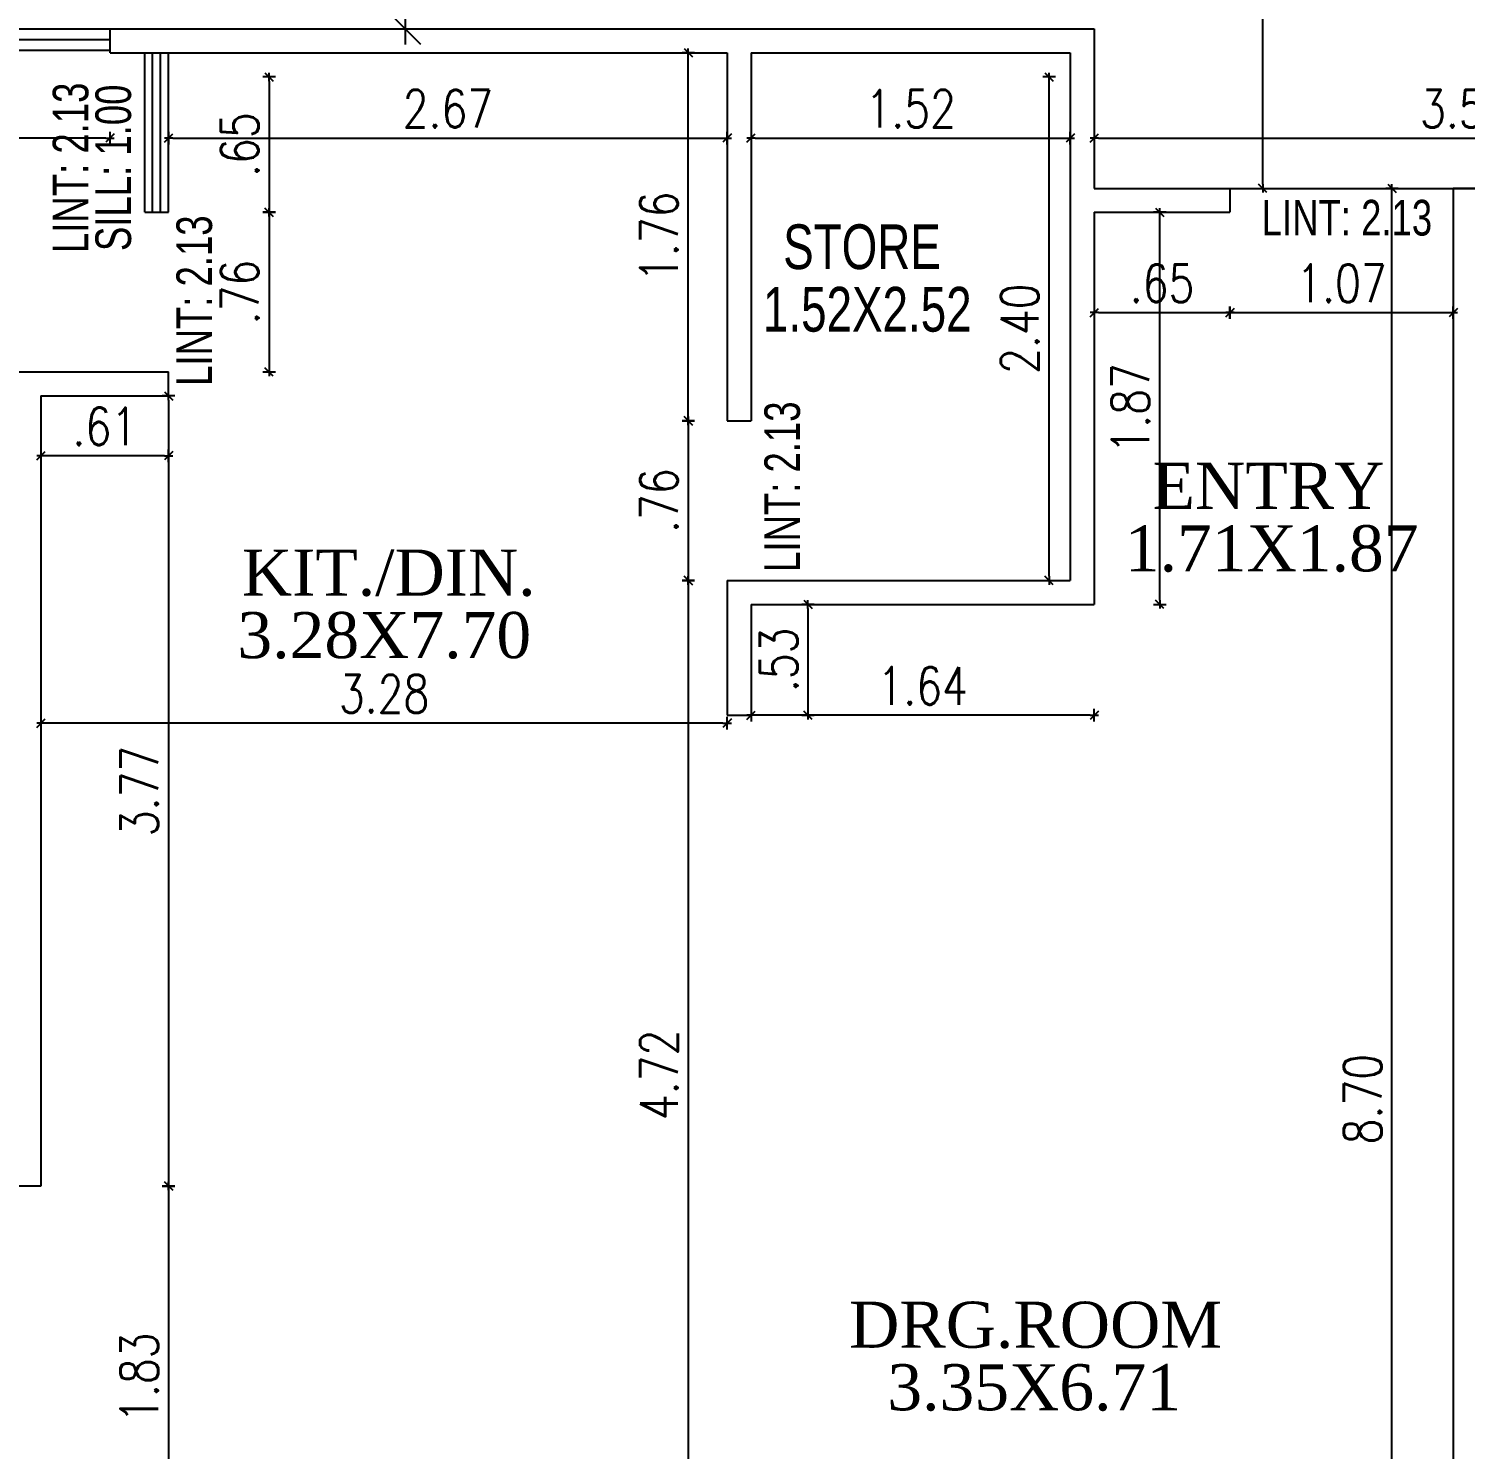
# Model space of a CAD drawing. Header units: inches. Extents: x 14235 to 14499, y 0 to 2549.
# Drawn here: x 14478.38 to 14485.24, y 2358.59 to 2365.37 of the extents above; entities that cross this region are included whole.
import ezdxf
from ezdxf.enums import TextEntityAlignment as Align

# ---------------------------------------------------------------- set-up
doc = ezdxf.new("R2010")
doc.units = ezdxf.units.IN
doc.header["$LTSCALE"] = 0.25
doc.header["$MEASUREMENT"] = 0
doc.header["$PDMODE"] = 35
for name, color, linetype in [('dimension', 7, 'Continuous'), ('steel', 251, 'Continuous'), ('text-large', 7, 'Continuous'), ('wall', 7, 'Continuous'), ('windows', 106, 'Continuous'), ('WORK TEX', 6, 'Continuous'), ('WORKING DIM', 7, 'Continuous')]:
    doc.layers.add(name, color=color, linetype=linetype)
doc.styles.add('ARIAL', font='TIMES_0.TTF')
doc.styles.add('ARL', font='swisscl_0.ttf')
doc.styles.add('romans', font='romans.shx', dxfattribs={"width": 0.8})
doc.dimstyles.new('121', dxfattribs={"dimscale": 0.1, "dimtxt": 1.8, "dimasz": 0.2, "dimexe": 0.03125, "dimexo": 0.25, "dimgap": 0.5, "dimtad": 1, "dimzin": 4, "dimdsep": 46, "dimtxsty": 'romans', "dimblk1": 'MINITICK', "dimblk2": 'MINITICK', "dimsah": 1, "dimcen": 1, "dimse1": 1, "dimse2": 1, "dimclrd": 252, "dimclre": 256, "dimclrt": 7, "dimadec": 3, "dimazin": 0, "dimtfac": 0.8, "dimtix": 1, "dimtmove": 2, "dimatfit": 3, "dimfxl": 0, "dimtolj": 1, "dimtzin": 3, "dimarcsym": 0})
doc.dimstyles.new('minitick-100', dxfattribs={"dimscale": 0.1, "dimtxt": 2, "dimasz": 0.75, "dimexe": 0.03125, "dimexo": 0.25, "dimgap": 0.5, "dimtad": 1, "dimzin": 4, "dimdsep": 46, "dimtxsty": 'romans', "dimblk1": 'MINITICK', "dimblk2": 'MINITICK', "dimsah": 1, "dimcen": 1, "dimse1": 1, "dimse2": 1, "dimclrd": 252, "dimclre": 256, "dimclrt": 256, "dimadec": 3, "dimazin": 0, "dimtfac": 0.8, "dimtix": 1, "dimtmove": 2, "dimatfit": 3, "dimfxl": 0, "dimtolj": 1, "dimtzin": 3, "dimarcsym": 0})

# ---------------------------------------------------------------- blocks, each defined once
blk = doc.blocks.new('MINITICK')
at = {"color": 7}
for p, q in [((1, 1), (-1, -1)), ((0, -1.5), (0, 1.5)), ((-1, 0), (1, 0))]:
    blk.add_line(p, q, dxfattribs=at)
blk = doc.blocks.new('*D1910')
at = {"layer": 'Defpoints', "color": 0, "transparency": 16777216}
for p in [(14484.2748, 2370.1384), (14484.6513, 2370.1384), (14484.6513, 2364.6125)]:
    blk.add_point(p, dxfattribs=at)
at = {"layer": 'WORKING DIM', "color": 252, "lineweight": -2, "transparency": 16777216}
blk.add_line((14484.2748, 2364.6325), (14484.2748, 2370.1184), dxfattribs=at)
at = {"layer": 'WORKING DIM', "color": 252, "lineweight": -2, "transparency": 16777216, "xscale": 0.02, "yscale": 0.02, "zscale": 0.02}
for p, rotation in [((14484.2748, 2370.1384), 90), ((14484.2748, 2364.6125), 270)]:
    blk.add_blockref('MINITICK', p, dxfattribs=dict(at, rotation=rotation))
at = {"layer": 'WORKING DIM', "color": 7, "transparency": 16777216, "insert": (14484.1348, 2367.3755), "char_height": 0.18, "attachment_point": 5, "rotation": 90, "style": 'romans'}
blk.add_mtext('\\A1;5.53', dxfattribs=at)
blk = doc.blocks.new('*D1918')
at = {"layer": 'Defpoints', "color": 0, "transparency": 16777216}
for p in [(14476.5339, 2365.1447), (14478.7699, 2365.1447), (14476.5339, 2364.8524)]:
    blk.add_point(p, dxfattribs=at)
at = {"layer": 'WORKING DIM', "color": 252, "lineweight": -2, "transparency": 16777216}
blk.add_line((14478.7499, 2364.8524), (14476.5539, 2364.8524), dxfattribs=at)
at = {"layer": 'WORKING DIM', "color": 252, "lineweight": -2, "transparency": 16777216, "xscale": 0.02, "yscale": 0.02, "zscale": 0.02, "rotation": 180}
blk.add_blockref('MINITICK', (14476.5339, 2364.8524), dxfattribs=at)
at = {"layer": 'WORKING DIM', "color": 252, "lineweight": -2, "transparency": 16777216, "xscale": 0.02, "yscale": 0.02, "zscale": 0.02}
blk.add_blockref('MINITICK', (14478.7699, 2364.8524), dxfattribs=at)
at = {"layer": 'WORKING DIM', "color": 7, "transparency": 16777216, "insert": (14477.6519, 2364.9924), "char_height": 0.18, "attachment_point": 5, "style": 'romans'}
blk.add_mtext('\\A1;2.24', dxfattribs=at)
blk = doc.blocks.new('*D1920')
at = {"layer": 'Defpoints', "color": 0, "transparency": 16777216}
for p in [(14478.973, 2365.1447), (14478.9349, 2364.4982), (14479.529, 2364.4982)]:
    blk.add_point(p, dxfattribs=at)
at = {"layer": 'WORKING DIM', "color": 252, "lineweight": -2, "transparency": 16777216}
blk.add_line((14479.529, 2365.1247), (14479.529, 2364.5182), dxfattribs=at)
at = {"layer": 'WORKING DIM', "color": 252, "lineweight": -2, "transparency": 16777216, "xscale": 0.02, "yscale": 0.02, "zscale": 0.02}
for p, rotation in [((14479.529, 2365.1447), 90), ((14479.529, 2364.4982), 270)]:
    blk.add_blockref('MINITICK', p, dxfattribs=dict(at, rotation=rotation))
at = {"layer": 'WORKING DIM', "color": 7, "transparency": 16777216, "insert": (14479.389, 2364.8214), "char_height": 0.18, "attachment_point": 5, "rotation": 90, "style": 'romans'}
blk.add_mtext('\\A1;.65', dxfattribs=at)
blk = doc.blocks.new('*D1921')
at = {"layer": 'Defpoints', "color": 0, "transparency": 16777216}
for p in [(14478.4394, 2363.6217), (14479.0492, 2363.6217), (14478.4394, 2363.3358)]:
    blk.add_point(p, dxfattribs=at)
at = {"layer": 'WORKING DIM', "color": 252, "lineweight": -2, "transparency": 16777216}
blk.add_line((14479.0292, 2363.3358), (14478.4594, 2363.3358), dxfattribs=at)
at = {"layer": 'WORKING DIM', "color": 252, "lineweight": -2, "transparency": 16777216, "xscale": 0.02, "yscale": 0.02, "zscale": 0.02, "rotation": 180}
blk.add_blockref('MINITICK', (14478.4394, 2363.3358), dxfattribs=at)
at = {"layer": 'WORKING DIM', "color": 252, "lineweight": -2, "transparency": 16777216, "xscale": 0.02, "yscale": 0.02, "zscale": 0.02}
blk.add_blockref('MINITICK', (14479.0492, 2363.3358), dxfattribs=at)
at = {"layer": 'WORKING DIM', "color": 7, "transparency": 16777216, "insert": (14478.7443, 2363.4758), "char_height": 0.18, "attachment_point": 5, "style": 'romans'}
blk.add_mtext('\\A1;.61', dxfattribs=at)
blk = doc.blocks.new('*D1923')
at = {"layer": 'Defpoints', "color": 0, "transparency": 16777216}
for p in [(14479.0492, 2364.4982), (14479.0492, 2363.736), (14479.529, 2363.736)]:
    blk.add_point(p, dxfattribs=at)
at = {"layer": 'WORKING DIM', "color": 252, "lineweight": -2, "transparency": 16777216}
blk.add_line((14479.529, 2364.4782), (14479.529, 2363.756), dxfattribs=at)
at = {"layer": 'WORKING DIM', "color": 252, "lineweight": -2, "transparency": 16777216, "xscale": 0.02, "yscale": 0.02, "zscale": 0.02}
for p, rotation in [((14479.529, 2364.4982), 90), ((14479.529, 2363.736), 270)]:
    blk.add_blockref('MINITICK', p, dxfattribs=dict(at, rotation=rotation))
at = {"layer": 'WORKING DIM', "color": 7, "transparency": 16777216, "insert": (14479.389, 2364.1171), "char_height": 0.18, "attachment_point": 5, "rotation": 90, "style": 'romans'}
blk.add_mtext('\\A1;.76', dxfattribs=at)
blk = doc.blocks.new('*D1924')
at = {"layer": 'Defpoints', "color": 0, "transparency": 16777216}
for p in [(14479.0492, 2365.0785), (14481.7169, 2365.0785), (14481.7169, 2364.8524)]:
    blk.add_point(p, dxfattribs=at)
at = {"layer": 'WORKING DIM', "color": 252, "lineweight": -2, "transparency": 16777216}
blk.add_line((14479.0692, 2364.8524), (14481.6969, 2364.8524), dxfattribs=at)
at = {"layer": 'WORKING DIM', "color": 252, "lineweight": -2, "transparency": 16777216, "xscale": 0.02, "yscale": 0.02, "zscale": 0.02, "rotation": 180}
blk.add_blockref('MINITICK', (14479.0492, 2364.8524), dxfattribs=at)
at = {"layer": 'WORKING DIM', "color": 252, "lineweight": -2, "transparency": 16777216, "xscale": 0.02, "yscale": 0.02, "zscale": 0.02}
blk.add_blockref('MINITICK', (14481.7169, 2364.8524), dxfattribs=at)
at = {"layer": 'WORKING DIM', "color": 7, "transparency": 16777216, "insert": (14480.383, 2364.9924), "char_height": 0.18, "attachment_point": 5, "style": 'romans'}
blk.add_mtext('\\A1;2.67', dxfattribs=at)
blk = doc.blocks.new('*D1925')
at = {"layer": 'Defpoints', "color": 0, "transparency": 16777216}
for p in [(14481.1636, 2365.2604), (14481.5312, 2365.2604), (14481.7169, 2363.5026)]:
    blk.add_point(p, dxfattribs=at)
at = {"layer": 'WORKING DIM', "color": 252, "lineweight": -2, "transparency": 16777216}
blk.add_line((14481.5312, 2363.5226), (14481.5312, 2365.2404), dxfattribs=at)
at = {"layer": 'WORKING DIM', "color": 252, "lineweight": -2, "transparency": 16777216, "xscale": 0.02, "yscale": 0.02, "zscale": 0.02}
for p, rotation in [((14481.5312, 2365.2604), 90), ((14481.5312, 2363.5026), 270)]:
    blk.add_blockref('MINITICK', p, dxfattribs=dict(at, rotation=rotation))
at = {"layer": 'WORKING DIM', "color": 7, "transparency": 16777216, "insert": (14481.3912, 2364.3815), "char_height": 0.18, "attachment_point": 5, "rotation": 90, "style": 'romans'}
blk.add_mtext('\\A1;1.76', dxfattribs=at)
blk = doc.blocks.new('*D1926')
at = {"layer": 'Defpoints', "color": 0, "transparency": 16777216}
for p in [(14481.8312, 2363.5026), (14481.5312, 2362.7404), (14481.8312, 2362.7404)]:
    blk.add_point(p, dxfattribs=at)
at = {"layer": 'WORKING DIM', "color": 252, "lineweight": -2, "transparency": 16777216}
blk.add_line((14481.5312, 2363.4826), (14481.5312, 2362.7604), dxfattribs=at)
at = {"layer": 'WORKING DIM', "color": 252, "lineweight": -2, "transparency": 16777216, "xscale": 0.02, "yscale": 0.02, "zscale": 0.02}
for p, rotation in [((14481.5312, 2363.5026), 90), ((14481.5312, 2362.7404), 270)]:
    blk.add_blockref('MINITICK', p, dxfattribs=dict(at, rotation=rotation))
at = {"layer": 'WORKING DIM', "color": 7, "transparency": 16777216, "insert": (14481.3912, 2363.1215), "char_height": 0.18, "attachment_point": 5, "rotation": 90, "style": 'romans'}
blk.add_mtext('\\A1;.76', dxfattribs=at)
blk = doc.blocks.new('*D1927')
at = {"layer": 'Defpoints', "color": 0, "transparency": 16777216}
for p in [(14478.4394, 2363.6217), (14478.4394, 2359.8488), (14479.0492, 2359.8488)]:
    blk.add_point(p, dxfattribs=at)
at = {"layer": 'WORKING DIM', "color": 252, "lineweight": -2, "transparency": 16777216}
blk.add_line((14479.0492, 2363.6017), (14479.0492, 2359.8688), dxfattribs=at)
at = {"layer": 'WORKING DIM', "color": 252, "lineweight": -2, "transparency": 16777216, "xscale": 0.02, "yscale": 0.02, "zscale": 0.02}
for p, rotation in [((14479.0492, 2363.6217), 90), ((14479.0492, 2359.8488), 270)]:
    blk.add_blockref('MINITICK', p, dxfattribs=dict(at, rotation=rotation))
at = {"layer": 'WORKING DIM', "color": 7, "transparency": 16777216, "insert": (14478.9092, 2361.7352), "char_height": 0.18, "attachment_point": 5, "rotation": 90, "style": 'romans'}
blk.add_mtext('\\A1;3.77', dxfattribs=at)
blk = doc.blocks.new('*D1928')
at = {"layer": 'Defpoints', "color": 0, "transparency": 16777216}
for p in [(14481.8312, 2365.068), (14483.3556, 2365.068), (14483.3556, 2364.8524)]:
    blk.add_point(p, dxfattribs=at)
at = {"layer": 'WORKING DIM', "color": 252, "lineweight": -2, "transparency": 16777216}
blk.add_line((14481.8512, 2364.8524), (14483.3356, 2364.8524), dxfattribs=at)
at = {"layer": 'WORKING DIM', "color": 252, "lineweight": -2, "transparency": 16777216, "xscale": 0.02, "yscale": 0.02, "zscale": 0.02, "rotation": 180}
blk.add_blockref('MINITICK', (14481.8312, 2364.8524), dxfattribs=at)
at = {"layer": 'WORKING DIM', "color": 252, "lineweight": -2, "transparency": 16777216, "xscale": 0.02, "yscale": 0.02, "zscale": 0.02}
blk.add_blockref('MINITICK', (14483.3556, 2364.8524), dxfattribs=at)
at = {"layer": 'WORKING DIM', "color": 7, "transparency": 16777216, "insert": (14482.5934, 2364.9924), "char_height": 0.18, "attachment_point": 5, "style": 'romans'}
blk.add_mtext('\\A1;1.52', dxfattribs=at)
blk = doc.blocks.new('*D1929')
at = {"layer": 'Defpoints', "color": 0, "transparency": 16777216}
for p in [(14482.848, 2365.1447), (14483.2544, 2365.1447), (14482.848, 2362.7404)]:
    blk.add_point(p, dxfattribs=at)
at = {"layer": 'WORKING DIM', "color": 252, "lineweight": -2, "transparency": 16777216}
blk.add_line((14483.2544, 2362.7604), (14483.2544, 2365.1247), dxfattribs=at)
at = {"layer": 'WORKING DIM', "color": 252, "lineweight": -2, "transparency": 16777216, "xscale": 0.02, "yscale": 0.02, "zscale": 0.02}
for p, rotation in [((14483.2544, 2365.1447), 90), ((14483.2544, 2362.7404), 270)]:
    blk.add_blockref('MINITICK', p, dxfattribs=dict(at, rotation=rotation))
at = {"layer": 'WORKING DIM', "color": 7, "transparency": 16777216, "insert": (14483.1144, 2363.9425), "char_height": 0.18, "attachment_point": 5, "rotation": 90, "style": 'romans'}
blk.add_mtext('\\A1;2.40', dxfattribs=at)
blk = doc.blocks.new('*D1930')
at = {"layer": 'Defpoints', "color": 0, "transparency": 16777216}
for p in [(14483.4699, 2364.4982), (14484.1178, 2364.4982), (14484.1178, 2364.0192)]:
    blk.add_point(p, dxfattribs=at)
at = {"layer": 'WORKING DIM', "color": 252, "lineweight": -2, "transparency": 16777216}
blk.add_line((14483.4899, 2364.0192), (14484.0978, 2364.0192), dxfattribs=at)
at = {"layer": 'WORKING DIM', "color": 252, "lineweight": -2, "transparency": 16777216, "xscale": 0.02, "yscale": 0.02, "zscale": 0.02, "rotation": 180}
blk.add_blockref('MINITICK', (14483.4699, 2364.0192), dxfattribs=at)
at = {"layer": 'WORKING DIM', "color": 252, "lineweight": -2, "transparency": 16777216, "xscale": 0.02, "yscale": 0.02, "zscale": 0.02}
blk.add_blockref('MINITICK', (14484.1178, 2364.0192), dxfattribs=at)
at = {"layer": 'WORKING DIM', "color": 7, "transparency": 16777216, "insert": (14483.7939, 2364.1592), "char_height": 0.18, "attachment_point": 5, "style": 'romans'}
blk.add_mtext('\\A1;.65', dxfattribs=at)
blk = doc.blocks.new('*D1931')
at = {"layer": 'Defpoints', "color": 0, "transparency": 16777216}
for p in [(14484.1178, 2364.5553), (14485.1849, 2364.5553), (14485.1849, 2364.0192)]:
    blk.add_point(p, dxfattribs=at)
at = {"layer": 'WORKING DIM', "color": 252, "lineweight": -2, "transparency": 16777216}
blk.add_line((14484.1378, 2364.0192), (14485.1649, 2364.0192), dxfattribs=at)
at = {"layer": 'WORKING DIM', "color": 252, "lineweight": -2, "transparency": 16777216, "xscale": 0.02, "yscale": 0.02, "zscale": 0.02, "rotation": 180}
blk.add_blockref('MINITICK', (14484.1178, 2364.0192), dxfattribs=at)
at = {"layer": 'WORKING DIM', "color": 252, "lineweight": -2, "transparency": 16777216, "xscale": 0.02, "yscale": 0.02, "zscale": 0.02}
blk.add_blockref('MINITICK', (14485.1849, 2364.0192), dxfattribs=at)
at = {"layer": 'WORKING DIM', "color": 7, "transparency": 16777216, "insert": (14484.6513, 2364.1592), "char_height": 0.18, "attachment_point": 5, "style": 'romans'}
blk.add_mtext('\\A1;1.07', dxfattribs=at)
blk = doc.blocks.new('*D1932')
at = {"layer": 'Defpoints', "color": 0, "transparency": 16777216}
for p in [(14483.4699, 2364.4982), (14483.7829, 2364.4982), (14483.4699, 2362.626)]:
    blk.add_point(p, dxfattribs=at)
at = {"layer": 'WORKING DIM', "color": 252, "lineweight": -2, "transparency": 16777216}
blk.add_line((14483.7829, 2362.646), (14483.7829, 2364.4782), dxfattribs=at)
at = {"layer": 'WORKING DIM', "color": 252, "lineweight": -2, "transparency": 16777216, "xscale": 0.02, "yscale": 0.02, "zscale": 0.02}
for p, rotation in [((14483.7829, 2364.4982), 90), ((14483.7829, 2362.626), 270)]:
    blk.add_blockref('MINITICK', p, dxfattribs=dict(at, rotation=rotation))
at = {"layer": 'WORKING DIM', "color": 7, "transparency": 16777216, "insert": (14483.6429, 2363.5621), "char_height": 0.18, "attachment_point": 5, "rotation": 90, "style": 'romans'}
blk.add_mtext('\\A1;1.87', dxfattribs=at)
blk = doc.blocks.new('*D1933')
at = {"layer": 'Defpoints', "color": 0, "transparency": 16777216}
for p in [(14481.8312, 2362.626), (14483.4699, 2362.626), (14481.8312, 2362.0973)]:
    blk.add_point(p, dxfattribs=at)
at = {"layer": 'WORKING DIM', "color": 252, "lineweight": -2, "transparency": 16777216}
blk.add_line((14483.4499, 2362.0973), (14481.8512, 2362.0973), dxfattribs=at)
at = {"layer": 'WORKING DIM', "color": 252, "lineweight": -2, "transparency": 16777216, "xscale": 0.02, "yscale": 0.02, "zscale": 0.02, "rotation": 180}
blk.add_blockref('MINITICK', (14481.8312, 2362.0973), dxfattribs=at)
at = {"layer": 'WORKING DIM', "color": 252, "lineweight": -2, "transparency": 16777216, "xscale": 0.02, "yscale": 0.02, "zscale": 0.02}
blk.add_blockref('MINITICK', (14483.4699, 2362.0973), dxfattribs=at)
at = {"layer": 'WORKING DIM', "color": 7, "transparency": 16777216, "insert": (14482.6506, 2362.2373), "char_height": 0.18, "attachment_point": 5, "style": 'romans'}
blk.add_mtext('\\A1;1.64', dxfattribs=at)
blk = doc.blocks.new('*D1934')
at = {"layer": 'Defpoints', "color": 0, "transparency": 16777216}
for p in [(14481.8312, 2362.626), (14481.8312, 2362.0973), (14482.1029, 2362.0973)]:
    blk.add_point(p, dxfattribs=at)
at = {"layer": 'WORKING DIM', "color": 252, "lineweight": -2, "transparency": 16777216}
blk.add_line((14482.1029, 2362.606), (14482.1029, 2362.1173), dxfattribs=at)
at = {"layer": 'WORKING DIM', "color": 252, "lineweight": -2, "transparency": 16777216, "xscale": 0.02, "yscale": 0.02, "zscale": 0.02}
for p, rotation in [((14482.1029, 2362.626), 90), ((14482.1029, 2362.0973), 270)]:
    blk.add_blockref('MINITICK', p, dxfattribs=dict(at, rotation=rotation))
at = {"layer": 'WORKING DIM', "color": 7, "transparency": 16777216, "insert": (14481.9629, 2362.3617), "char_height": 0.18, "attachment_point": 5, "rotation": 90, "style": 'romans'}
blk.add_mtext('\\A1;.53', dxfattribs=at)
blk = doc.blocks.new('*D1935')
at = {"layer": 'Defpoints', "color": 0, "transparency": 16777216}
for p in [(14481.7169, 2362.7404), (14481.5312, 2358.0195), (14481.774, 2358.0195)]:
    blk.add_point(p, dxfattribs=at)
at = {"layer": 'WORKING DIM', "color": 252, "lineweight": -2, "transparency": 16777216}
blk.add_line((14481.5312, 2362.7204), (14481.5312, 2358.0395), dxfattribs=at)
at = {"layer": 'WORKING DIM', "color": 252, "lineweight": -2, "transparency": 16777216, "xscale": 0.02, "yscale": 0.02, "zscale": 0.02}
for p, rotation in [((14481.5312, 2362.7404), 90), ((14481.5312, 2358.0195), 270)]:
    blk.add_blockref('MINITICK', p, dxfattribs=dict(at, rotation=rotation))
at = {"layer": 'WORKING DIM', "color": 7, "transparency": 16777216, "insert": (14481.3912, 2360.3799), "char_height": 0.18, "attachment_point": 5, "rotation": 90, "style": 'romans'}
blk.add_mtext('\\A1;4.72', dxfattribs=at)
blk = doc.blocks.new('*D1936')
at = {"layer": 'Defpoints', "color": 0, "transparency": 16777216}
for p in [(14484.8919, 2364.6125), (14484.9934, 2364.6125), (14484.9934, 2355.916)]:
    blk.add_point(p, dxfattribs=at)
at = {"layer": 'WORKING DIM', "color": 252, "lineweight": -2, "transparency": 16777216}
blk.add_line((14484.8919, 2355.936), (14484.8919, 2364.5925), dxfattribs=at)
at = {"layer": 'WORKING DIM', "color": 252, "lineweight": -2, "transparency": 16777216, "xscale": 0.02, "yscale": 0.02, "zscale": 0.02}
for p, rotation in [((14484.8919, 2364.6125), 90), ((14484.8919, 2355.916), 270)]:
    blk.add_blockref('MINITICK', p, dxfattribs=dict(at, rotation=rotation))
at = {"layer": 'WORKING DIM', "color": 7, "transparency": 16777216, "insert": (14484.7519, 2360.2643), "char_height": 0.18, "attachment_point": 5, "rotation": 90, "style": 'romans'}
blk.add_mtext('\\A1;8.70', dxfattribs=at)
blk = doc.blocks.new('*D1955')
at = {"layer": 'Defpoints', "color": 0, "transparency": 16777216}
for p in [(14478.6251, 2359.8488), (14478.6251, 2358.0195), (14479.0492, 2358.0195)]:
    blk.add_point(p, dxfattribs=at)
at = {"layer": 'WORKING DIM', "color": 252, "lineweight": -2, "transparency": 16777216}
blk.add_line((14479.0492, 2359.8288), (14479.0492, 2358.0395), dxfattribs=at)
at = {"layer": 'WORKING DIM', "color": 252, "lineweight": -2, "transparency": 16777216, "xscale": 0.02, "yscale": 0.02, "zscale": 0.02}
for p, rotation in [((14479.0492, 2359.8488), 90), ((14479.0492, 2358.0195), 270)]:
    blk.add_blockref('MINITICK', p, dxfattribs=dict(at, rotation=rotation))
at = {"layer": 'WORKING DIM', "color": 7, "transparency": 16777216, "insert": (14478.9092, 2358.9342), "char_height": 0.18, "attachment_point": 5, "rotation": 90, "style": 'romans'}
blk.add_mtext('\\A1;1.83', dxfattribs=at)
blk = doc.blocks.new('*D1961')
at = {"layer": 'Defpoints', "color": 0, "transparency": 16777216}
for p in [(14483.4699, 2364.9936), (14487.0141, 2364.9936), (14487.0141, 2364.8524)]:
    blk.add_point(p, dxfattribs=at)
at = {"layer": 'WORKING DIM', "color": 252, "lineweight": -2, "transparency": 16777216}
blk.add_line((14483.4899, 2364.8524), (14486.9941, 2364.8524), dxfattribs=at)
at = {"layer": 'WORKING DIM', "color": 252, "lineweight": -2, "transparency": 16777216, "xscale": 0.02, "yscale": 0.02, "zscale": 0.02, "rotation": 180}
blk.add_blockref('MINITICK', (14483.4699, 2364.8524), dxfattribs=at)
at = {"layer": 'WORKING DIM', "color": 252, "lineweight": -2, "transparency": 16777216, "xscale": 0.02, "yscale": 0.02, "zscale": 0.02}
blk.add_blockref('MINITICK', (14487.0141, 2364.8524), dxfattribs=at)
at = {"layer": 'WORKING DIM', "color": 7, "transparency": 16777216, "insert": (14485.242, 2364.9924), "char_height": 0.18, "attachment_point": 5, "style": 'romans'}
blk.add_mtext('\\A1;3.54', dxfattribs=at)
blk = doc.blocks.new('*D1655')
at = {"layer": 'Defpoints', "color": 0, "transparency": 16777216}
for p in [(14478.4394, 2362.4188), (14481.7169, 2362.4188), (14478.4394, 2362.0592)]:
    blk.add_point(p, dxfattribs=at)
at = {"layer": 'WORKING DIM', "color": 252, "lineweight": -2, "transparency": 16777216}
blk.add_line((14481.6969, 2362.0592), (14478.4594, 2362.0592), dxfattribs=at)
at = {"layer": 'WORKING DIM', "color": 252, "lineweight": -2, "transparency": 16777216, "xscale": 0.02, "yscale": 0.02, "zscale": 0.02, "rotation": 180}
blk.add_blockref('MINITICK', (14478.4394, 2362.0592), dxfattribs=at)
at = {"layer": 'WORKING DIM', "color": 252, "lineweight": -2, "transparency": 16777216, "xscale": 0.02, "yscale": 0.02, "zscale": 0.02}
blk.add_blockref('MINITICK', (14481.7169, 2362.0592), dxfattribs=at)
at = {"layer": 'WORKING DIM', "color": 7, "transparency": 16777216, "insert": (14480.0782, 2362.1992), "char_height": 0.18, "attachment_point": 5, "style": 'romans'}
blk.add_mtext('\\A1;3.28', dxfattribs=at)
blk = doc.blocks.new('*D1999')
at = {"layer": 'Defpoints', "color": 0, "ltscale": 10, "transparency": 16777216}
for p in [(14480.4415, 2367.3755), (14480.1789, 2365.3747), (14480.4415, 2365.3747)]:
    blk.add_point(p, dxfattribs=at)
at = {"layer": 'dimension', "color": 252, "lineweight": -2, "ltscale": 10, "transparency": 16777216}
blk.add_line((14480.1789, 2367.3005), (14480.1789, 2365.4497), dxfattribs=at)
at = {"layer": 'dimension', "color": 252, "lineweight": -2, "ltscale": 10, "transparency": 16777216, "xscale": 0.07500000000000001, "yscale": 0.07500000000000001, "zscale": 0.07500000000000001}
for p, rotation in [((14480.1789, 2367.3755), 90), ((14480.1789, 2365.3747), 270)]:
    blk.add_blockref('MINITICK', p, dxfattribs=dict(at, rotation=rotation))
at = {"layer": 'dimension', "ltscale": 10, "transparency": 16777216, "insert": (14480.0289, 2366.3751), "char_height": 0.2, "attachment_point": 5, "rotation": 90, "style": 'romans'}
blk.add_mtext('\\A1;2.00', dxfattribs=at)

msp = doc.modelspace()

# ---------------------------------------------------------------- linework, layer by layer
at = {"layer": 'steel'}
for p, q in [((14476.5339, 2365.3747), (14478.7699, 2365.3747)), ((14476.5339, 2365.3239), (14478.7699, 2365.3239)), ((14476.5339, 2365.2731), (14478.7699, 2365.2731))]:
    msp.add_line(p, q, dxfattribs=at)
at = {"layer": 'wall'}
for p, q in [((14478.7699, 2365.2604), (14478.7699, 2365.3747)), ((14478.7699, 2365.3747), (14483.4699, 2365.3747)), ((14483.4699, 2365.3747), (14483.4699, 2364.6125)), ((14478.7699, 2365.2604), (14481.7169, 2365.2604)), ((14481.7169, 2365.2604), (14481.7169, 2363.5026)), ((14481.8312, 2365.2604), (14481.8312, 2363.5026)), ((14481.8312, 2365.2604), (14483.3556, 2365.2604)), ((14483.3556, 2365.2604), (14483.3556, 2362.7404)), ((14483.4699, 2364.6125), (14484.1178, 2364.6125)), ((14484.1178, 2364.6125), (14484.1178, 2364.4982)), ((14484.1178, 2364.6125), (14485.1849, 2364.6125)), ((14485.2992, 2364.6125), (14485.1849, 2364.6125)), ((14485.1849, 2364.6125), (14485.1849, 2353.9799)), ((14485.1849, 2364.6125), (14485.2992, 2364.6125)), ((14478.9349, 2364.4982), (14479.0492, 2364.4982)), ((14483.4699, 2364.4982), (14483.4699, 2362.626)), ((14483.4699, 2364.4982), (14484.1178, 2364.4982)), ((14476.5339, 2363.736), (14479.0492, 2363.736)), ((14479.0492, 2363.6217), (14479.0492, 2363.736)), ((14478.4394, 2363.6217), (14479.0492, 2363.6217)), ((14478.4394, 2363.6217), (14478.4394, 2359.8488)), ((14481.7169, 2363.5026), (14481.8312, 2363.5026)), ((14481.7169, 2362.7404), (14483.3556, 2362.7404)), ((14481.7169, 2362.7404), (14481.7169, 2362.0973)), ((14481.8312, 2362.626), (14483.4699, 2362.626)), ((14481.8312, 2362.626), (14481.8312, 2362.0973)), ((14481.7169, 2362.0973), (14481.8312, 2362.0973)), ((14478.4394, 2359.8488), (14478.3251, 2359.8488))]:
    msp.add_line(p, q, dxfattribs=at)
at = {"layer": 'windows'}
for p, q in [((14478.9349, 2364.4982), (14478.9349, 2365.2604)), ((14478.973, 2364.4982), (14478.973, 2365.2604)), ((14479.0111, 2364.4982), (14479.0111, 2365.2604)), ((14479.0492, 2364.4982), (14479.0492, 2365.2604))]:
    msp.add_line(p, q, dxfattribs=at)

# ---------------------------------------------------------------- texts
at = {"layer": 'text-large'}
for s, height, style, p in [('STORE', 0.21325, 'ARL', (14482.3608, 2364.3339)), ('1.52X2.52', 0.21325, 'ARL', (14482.386, 2364.0354)), ('ENTRY', 0.22, 'ARIAL', (14484.302, 2363.1925)), ('1.71X1.87', 0.22, 'ARIAL', (14484.3176, 2362.8941)), ('KIT./DIN.', 0.22, 'ARIAL', (14480.1005, 2362.7782)), ('3.28X7.70', 0.22, 'ARIAL', (14480.0793, 2362.4797)), ('DRG.ROOM', 0.22, 'ARIAL', (14483.1901, 2359.1873)), ('3.35X6.71', 0.22, 'ARIAL', (14483.1833, 2358.8888))]:
    msp.add_text(s, height=height, dxfattribs=dict(at, style=style)).set_placement(p, align=Align.MIDDLE_CENTER)
at = {"layer": 'WORK TEX', "style": 'ARL'}
for s, p in [('LINT: 2.13', (14478.5808, 2364.7107)), ('SILL: 1.00', (14478.7847, 2364.7107)), ('LINT: 2.13', (14479.1715, 2364.0766)), ('LINT: 2.13', (14481.9796, 2363.1883))]:
    msp.add_text(s, height=0.17, rotation=90, dxfattribs=at).set_placement(p, align=Align.MIDDLE_CENTER)
msp.add_text('LINT: 2.13', height=0.17, dxfattribs=at).set_placement((14484.6769, 2364.4726), align=Align.MIDDLE_CENTER)

# ---------------------------------------------------------------- dimensions: what is measured, and where the dimension line sits
at = {"layer": 'dimension', "ltscale": 10}
dim = msp.add_linear_dim(base=(14480.1789, 2365.3747), p1=(14480.4415, 2367.3755), p2=(14480.4415, 2365.3747), angle=90, dimstyle='minitick-100', dxfattribs=at)
dim.commit()
dim.dimension.update_dxf_attribs({"geometry": '*D1999', "text_midpoint": (14480.0289, 2366.3751)})
at = {"layer": 'WORKING DIM'}
for base, p1, p2, angle, picture, middle in [((14484.2748, 2370.1384), (14484.6513, 2364.6125), (14484.6513, 2370.1384), 90, '*D1910', (14484.1348, 2367.3755)), ((14481.5312, 2365.2604), (14481.7169, 2363.5026), (14481.1636, 2365.2604), 90, '*D1925', (14481.3912, 2364.3815)), ((14479.529, 2364.4982), (14478.973, 2365.1447), (14478.9349, 2364.4982), 90, '*D1920', (14479.389, 2364.8214)), ((14483.2544, 2365.1447), (14482.848, 2362.7404), (14482.848, 2365.1447), 90, '*D1929', (14483.1144, 2363.9425)), ((14484.8919, 2364.6125), (14484.9934, 2355.916), (14484.9934, 2364.6125), 90, '*D1936', (14484.7519, 2360.2643)), ((14479.529, 2363.736), (14479.0492, 2364.4982), (14479.0492, 2363.736), 90, '*D1923', (14479.389, 2364.1171)), ((14483.7829, 2364.4982), (14483.4699, 2362.626), (14483.4699, 2364.4982), 90, '*D1932', (14483.6429, 2363.5621)), ((14479.0492, 2359.8488), (14478.4394, 2363.6217), (14478.4394, 2359.8488), 90, '*D1927', (14478.9092, 2361.7352)), ((14481.5312, 2362.7404), (14481.8312, 2363.5026), (14481.8312, 2362.7404), 90, '*D1926', (14481.3912, 2363.1215)), ((14481.5312, 2358.0195), (14481.7169, 2362.7404), (14481.774, 2358.0195), 90, '*D1935', (14481.3912, 2360.3799)), ((14482.1029, 2362.0973), (14481.8312, 2362.626), (14481.8312, 2362.0973), 90, '*D1934', (14481.9629, 2362.3617)), ((14478.4394, 2362.0592), (14481.7169, 2362.4188), (14478.4394, 2362.4188), 180, '*D1655', (14480.0782, 2362.1992)), ((14479.0492, 2358.0195), (14478.6251, 2359.8488), (14478.6251, 2358.0195), 90, '*D1955', (14478.9092, 2358.9342))]:
    dim = msp.add_linear_dim(base=base, p1=p1, p2=p2, angle=angle, dimstyle='121', override={"dimfxl": 0.18, "dimfxlon": 1}, dxfattribs=at)
    dim.commit()
    dim.dimension.update_dxf_attribs({"geometry": picture, "text_midpoint": middle})
for base, p1, p2, picture, middle in [((14476.5339, 2364.8524), (14478.7699, 2365.1447), (14476.5339, 2365.1447), '*D1918', (14477.6519, 2364.9924)), ((14481.7169, 2364.8524), (14479.0492, 2365.0785), (14481.7169, 2365.0785), '*D1924', (14480.383, 2364.9924)), ((14483.3556, 2364.8524), (14481.8312, 2365.068), (14483.3556, 2365.068), '*D1928', (14482.5934, 2364.9924)), ((14487.0141, 2364.8524), (14483.4699, 2364.9936), (14487.0141, 2364.9936), '*D1961', (14485.242, 2364.9924)), ((14485.1849, 2364.0192), (14484.1178, 2364.5553), (14485.1849, 2364.5553), '*D1931', (14484.6513, 2364.1592)), ((14484.1178, 2364.0192), (14483.4699, 2364.4982), (14484.1178, 2364.4982), '*D1930', (14483.7939, 2364.1592)), ((14478.4394, 2363.3358), (14479.0492, 2363.6217), (14478.4394, 2363.6217), '*D1921', (14478.7443, 2363.4758)), ((14481.8312, 2362.0973), (14483.4699, 2362.626), (14481.8312, 2362.626), '*D1933', (14482.6506, 2362.2373))]:
    dim = msp.add_linear_dim(base=base, p1=p1, p2=p2, dimstyle='121', override={"dimfxl": 0.18, "dimfxlon": 1}, dxfattribs=at)
    dim.commit()
    dim.dimension.update_dxf_attribs({"geometry": picture, "text_midpoint": middle})

doc.saveas('drawing.dxf')
